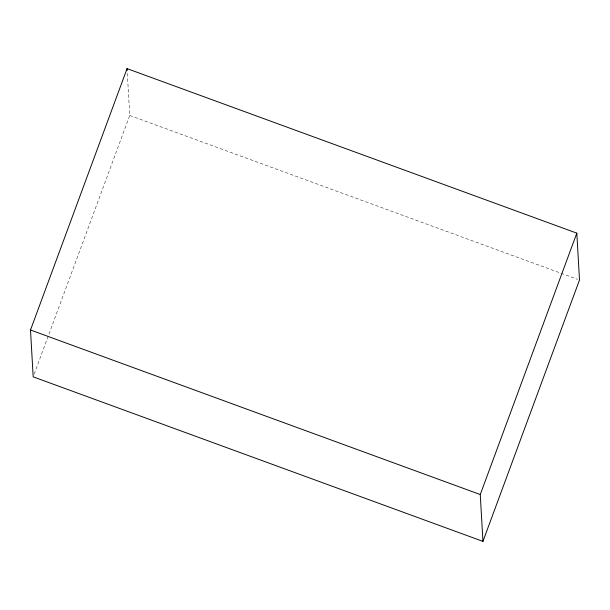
<?xml version="1.0" encoding="UTF-8"?>
<svg xmlns="http://www.w3.org/2000/svg" width="610" height="610" viewBox="0 0 610 610"><rect width="100%" height="100%" fill="white"/><g stroke="black" fill="none" stroke-linecap="round" stroke-linejoin="round"><path stroke-width="0.46" stroke-dasharray="3.05 2.29" d="M34.168 374.166L129.739 115.458L127.33 73.299M129.739 115.458L577.708 279.349"/><path stroke-width="0.91" d="M30.5 330.002L127.063 68.617L576.824 233.157L579.5 279.998L482.937 541.383L33.176 376.843L30.5 330.002L480.261 494.542L482.937 541.383M480.261 494.542L576.824 233.157M127.063 68.617L127.17 70.493"/></g></svg>
